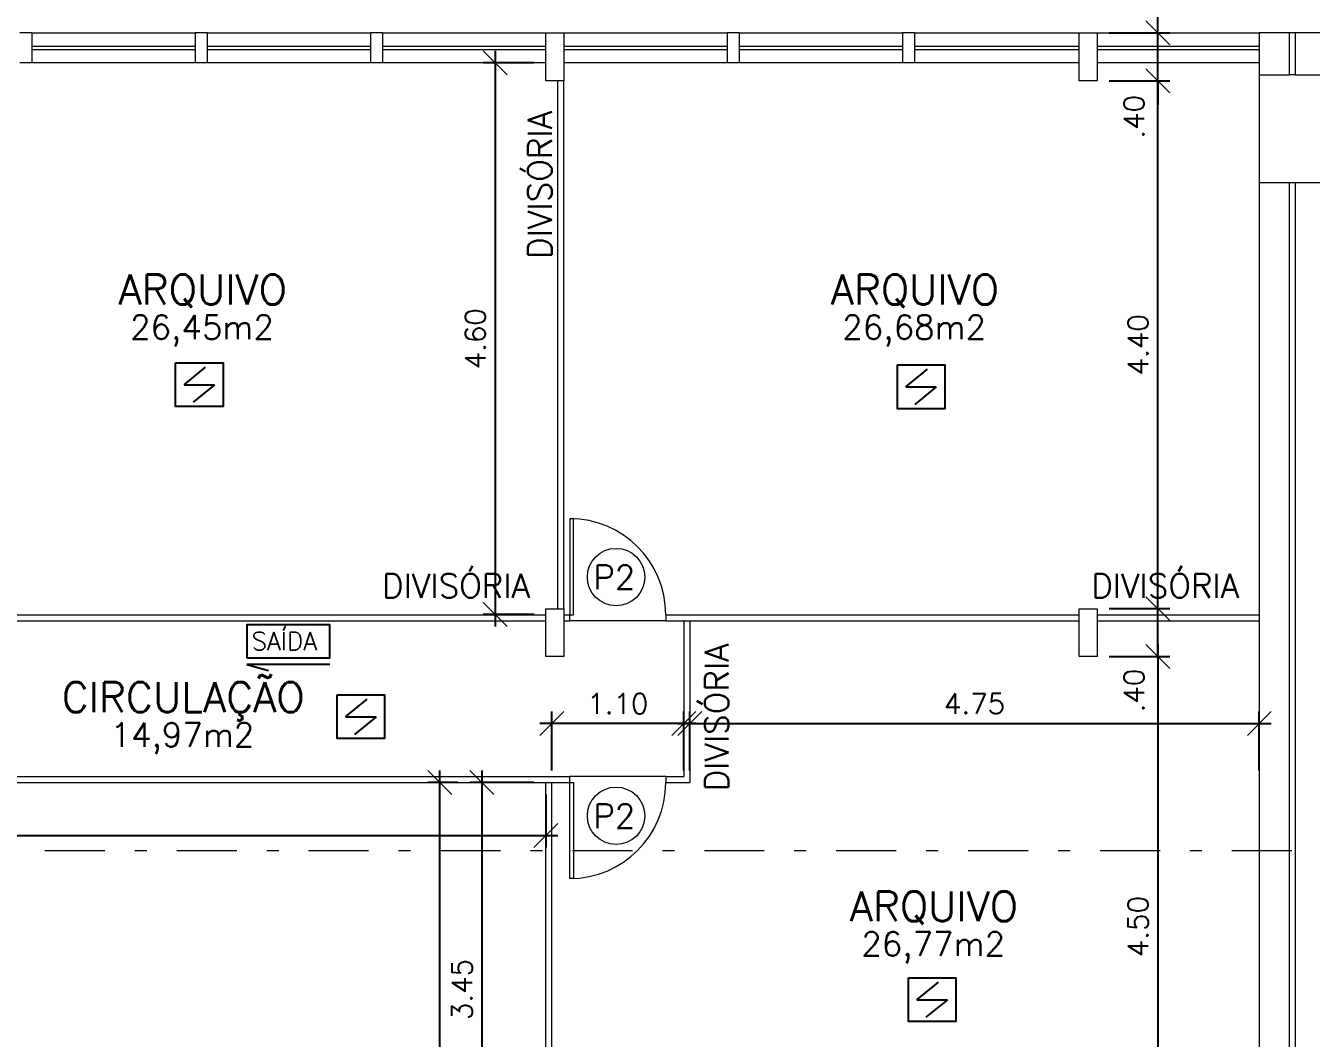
# Model space of a CAD drawing. Header units: millimetres. Extents: x 521 to 1055, y 261 to 520.
# Drawn here: x 674.97 to 685.69, y 496.34 to 504.78 of the extents above; entities that cross this region are included whole.
import ezdxf
from ezdxf.enums import TextEntityAlignment as Align

# ---------------------------------------------------------------- set-up
doc = ezdxf.new("R2010")
doc.units = ezdxf.units.MM
doc.linetypes.add('CONTINU', pattern=[0])
doc.linetypes.add('DASHDOTX2', pattern=[2, 1, -0.5, 0, -0.5])
doc.layers.add('0.1', color=8, linetype='Continuous', lineweight=13)
doc.layers.add('ppci', color=8, linetype='Continuous')
doc.styles.add('ROMANS', font='romans')
doc.styles.get("Standard").update_dxf_attribs({"font": 'romans.shx'})
doc.dimstyles.new('Fares Eng - 50', dxfattribs={"dimscale": 2, "dimtxt": 0.085, "dimasz": 0.1, "dimexe": 0.05, "dimexo": 0.05, "dimgap": 0.04, "dimtad": 1, "dimzin": 4, "dimdsep": 46, "dimtxsty": 'ROMANS', "dimblk1": 'OBLIQUE', "dimblk2": 'OBLIQUE', "dimsah": 1, "dimcen": 0.05, "dimdle": 0.05, "dimclrd": 8, "dimclre": 8, "dimclrt": 8, "dimaunit": 1, "dimadec": 0, "dimazin": 0, "dimtfac": 1, "dimtix": 1, "dimtmove": 2, "dimatfit": 0, "dimldrblk": 'OPEN90', "dimfxl": 1, "dimtolj": 1, "dimtzin": 0, "dimarcsym": 0})

# ---------------------------------------------------------------- blocks, each defined once
blk = doc.blocks.new('ÁREA')
for p in [(0.00005, 0.003762), (0, 0)]:
    blk.add_attdef('COMPARTIMENTO', text='', height=0.0025).set_placement(p, align=Align.CENTER)
at = {"color": 1}
for p in [(-0.00005, -0.003762), (-0.000099, -0.007523)]:
    blk.add_attdef('ÁREA', text='', height=0.002, dxfattribs=at).set_placement(p, align=Align.CENTER)
blk = doc.blocks.new('_OBLIQUE')
at = {"color": 0, "linetype": 'ByBlock'}
blk.add_line((-0.5, -0.5), (0.5, 0.5), dxfattribs=at)
blk = doc.blocks.new('*D187')
at = {"layer": '0.1', "color": 8, "linetype": 'CONTINU', "lineweight": -2, "transparency": 16777216}
for p, q in [((679.353, 498.567), (679.353, 499.06)), ((680.453, 498.567), (680.453, 499.06)), ((680.553, 498.96), (679.253, 498.96))]:
    blk.add_line(p, q, dxfattribs=at)
at = {"layer": 'DEFPOINTS', "color": 0, "linetype": 'CONTINU', "lineweight": -2, "transparency": 16777216}
for p in [(679.353, 498.96), (679.353, 498.467), (680.453, 498.467)]:
    blk.add_point(p, dxfattribs=at)
at = {"layer": '0.1', "color": 8, "linetype": 'CONTINU', "lineweight": -2, "transparency": 16777216, "xscale": 0.2, "yscale": 0.2, "zscale": 0.2, "rotation": 180}
blk.add_blockref('_OBLIQUE', (679.353, 498.96), dxfattribs=at)
at = {"layer": '0.1', "color": 8, "linetype": 'CONTINU', "lineweight": -2, "transparency": 16777216, "xscale": 0.2, "yscale": 0.2, "zscale": 0.2}
blk.add_blockref('_OBLIQUE', (680.453, 498.96), dxfattribs=at)
at = {"layer": '0.1', "color": 8, "linetype": 'CONTINU', "transparency": 16777216, "insert": (679.903, 499.125), "char_height": 0.17, "attachment_point": 5, "style": 'ROMANS'}
blk.add_mtext('\\A1;1.10', dxfattribs=at)
blk = doc.blocks.new('_Open90')
at = {"color": 0, "linetype": 'ByBlock', "lineweight": -2}
for p, q in [((0, 0), (-1, 0)), ((-0.5, 0.5), (0, 0)), ((0, 0), (-0.5, -0.5))]:
    blk.add_line(p, q, dxfattribs=at)
blk = doc.blocks.new('*D188')
at = {"layer": '0.1', "color": 8, "linetype": 'CONTINU', "lineweight": -2, "transparency": 16777216}
for p, q in [((680.503, 498.567), (680.503, 499.06)), ((685.253, 498.567), (685.253, 499.06)), ((680.403, 498.96), (685.353, 498.96))]:
    blk.add_line(p, q, dxfattribs=at)
at = {"layer": 'DEFPOINTS', "color": 0, "linetype": 'CONTINU', "lineweight": -2, "transparency": 16777216}
for p in [(685.253, 498.96), (680.503, 498.467), (685.253, 498.467)]:
    blk.add_point(p, dxfattribs=at)
at = {"layer": '0.1', "color": 8, "linetype": 'CONTINU', "lineweight": -2, "transparency": 16777216, "xscale": 0.2, "yscale": 0.2, "zscale": 0.2, "rotation": 180}
blk.add_blockref('_OBLIQUE', (680.503, 498.96), dxfattribs=at)
at = {"layer": '0.1', "color": 8, "linetype": 'CONTINU', "lineweight": -2, "transparency": 16777216, "xscale": 0.2, "yscale": 0.2, "zscale": 0.2}
blk.add_blockref('_OBLIQUE', (685.253, 498.96), dxfattribs=at)
at = {"layer": '0.1', "color": 8, "linetype": 'CONTINU', "transparency": 16777216, "insert": (682.878, 499.125), "char_height": 0.17, "attachment_point": 5, "style": 'ROMANS'}
blk.add_mtext('\\A1;4.75', dxfattribs=at)
blk = doc.blocks.new('*D192')
at = {"layer": '0.1', "color": 8, "linetype": 'CONTINU', "lineweight": -2, "transparency": 16777216}
for p, q in [((684.407, 499.617), (684.407, 494.917)), ((684, 499.517), (684.507, 499.517)), ((684, 495.017), (684.507, 495.017))]:
    blk.add_line(p, q, dxfattribs=at)
at = {"layer": 'DEFPOINTS', "color": 0, "linetype": 'CONTINU', "lineweight": -2, "transparency": 16777216}
for p in [(683.9, 499.517), (683.9, 495.017), (684.407, 495.017)]:
    blk.add_point(p, dxfattribs=at)
at = {"layer": '0.1', "color": 8, "linetype": 'CONTINU', "lineweight": -2, "transparency": 16777216, "xscale": 0.2, "yscale": 0.2, "zscale": 0.2}
for p, rotation in [((684.407, 499.517), 90), ((684.407, 495.017), 270)]:
    blk.add_blockref('_OBLIQUE', p, dxfattribs=dict(at, rotation=rotation))
at = {"layer": '0.1', "color": 8, "linetype": 'CONTINU', "transparency": 16777216, "insert": (684.242, 497.267), "char_height": 0.17, "attachment_point": 5, "rotation": 90, "style": 'ROMANS'}
blk.add_mtext('\\A1;4.50', dxfattribs=at)
blk = doc.blocks.new('*D196')
at = {"layer": '0.1', "color": 8, "linetype": 'CONTINU', "lineweight": -2, "transparency": 16777216}
for p, q in [((684.407, 499.917), (684.407, 500.117)), ((684, 499.917), (684.507, 499.917)), ((684.407, 499.517), (684.407, 499.917)), ((684, 499.517), (684.507, 499.517)), ((684.407, 499.517), (684.407, 499.317))]:
    blk.add_line(p, q, dxfattribs=at)
at = {"layer": 'DEFPOINTS', "color": 0, "linetype": 'CONTINU', "lineweight": -2, "transparency": 16777216}
for p in [(683.9, 499.917), (684.407, 499.917), (683.9, 499.517)]:
    blk.add_point(p, dxfattribs=at)
at = {"layer": '0.1', "color": 8, "linetype": 'CONTINU', "lineweight": -2, "transparency": 16777216, "xscale": 0.2, "yscale": 0.2, "zscale": 0.2}
for p, rotation in [((684.407, 499.917), 270), ((684.407, 499.517), 90)]:
    blk.add_blockref('_OBLIQUE', p, dxfattribs=dict(at, rotation=rotation))
at = {"layer": '0.1', "color": 8, "linetype": 'CONTINU', "transparency": 16777216, "insert": (684.207, 499.234), "char_height": 0.17, "attachment_point": 5, "rotation": 90, "style": 'ROMANS'}
blk.add_mtext('\\A1;.40', dxfattribs=at)
blk = doc.blocks.new('*D197')
at = {"layer": '0.1', "color": 8, "linetype": 'CONTINU', "lineweight": -2, "transparency": 16777216}
for p, q in [((684.407, 499.817), (684.407, 504.417)), ((684, 504.317), (684.507, 504.317)), ((684, 499.917), (684.507, 499.917))]:
    blk.add_line(p, q, dxfattribs=at)
at = {"layer": 'DEFPOINTS', "color": 0, "linetype": 'CONTINU', "lineweight": -2, "transparency": 16777216}
for p in [(683.9, 504.317), (684.407, 504.317), (683.9, 499.917)]:
    blk.add_point(p, dxfattribs=at)
at = {"layer": '0.1', "color": 8, "linetype": 'CONTINU', "lineweight": -2, "transparency": 16777216, "xscale": 0.2, "yscale": 0.2, "zscale": 0.2}
for p, rotation in [((684.407, 504.317), 90), ((684.407, 499.917), 270)]:
    blk.add_blockref('_OBLIQUE', p, dxfattribs=dict(at, rotation=rotation))
at = {"layer": '0.1', "color": 8, "linetype": 'CONTINU', "transparency": 16777216, "insert": (684.242, 502.117), "char_height": 0.17, "attachment_point": 5, "rotation": 90, "style": 'ROMANS'}
blk.add_mtext('\\A1;4.40', dxfattribs=at)
blk = doc.blocks.new('*D198')
at = {"layer": '0.1', "color": 8, "linetype": 'CONTINU', "lineweight": -2, "transparency": 16777216}
for p, q in [((684.407, 504.717), (684.407, 504.917)), ((684, 504.717), (684.507, 504.717)), ((684.407, 504.317), (684.407, 504.717)), ((684, 504.317), (684.507, 504.317)), ((684.407, 504.317), (684.407, 504.117))]:
    blk.add_line(p, q, dxfattribs=at)
at = {"layer": 'DEFPOINTS', "color": 0, "linetype": 'CONTINU', "lineweight": -2, "transparency": 16777216}
for p in [(683.9, 504.717), (684.407, 504.717), (683.9, 504.317)]:
    blk.add_point(p, dxfattribs=at)
at = {"layer": '0.1', "color": 8, "linetype": 'CONTINU', "lineweight": -2, "transparency": 16777216, "xscale": 0.2, "yscale": 0.2, "zscale": 0.2}
for p, rotation in [((684.407, 504.717), 270), ((684.407, 504.317), 90)]:
    blk.add_blockref('_OBLIQUE', p, dxfattribs=dict(at, rotation=rotation))
at = {"layer": '0.1', "color": 8, "linetype": 'CONTINU', "transparency": 16777216, "insert": (684.207, 504.017), "char_height": 0.17, "attachment_point": 5, "rotation": 90, "style": 'ROMANS'}
blk.add_mtext('\\A1;.40', dxfattribs=at)
blk = doc.blocks.new('*D285')
at = {"layer": '0.1', "color": 8, "linetype": 'CONTINU', "lineweight": -2, "transparency": 16777216}
for p, q in [((678.879, 504.567), (678.879, 499.767)), ((679.203, 504.467), (678.779, 504.467)), ((679.203, 499.867), (678.779, 499.867))]:
    blk.add_line(p, q, dxfattribs=at)
at = {"layer": 'DEFPOINTS', "color": 0, "linetype": 'CONTINU', "lineweight": -2, "transparency": 16777216}
for p in [(679.303, 504.467), (678.879, 499.867), (679.303, 499.867)]:
    blk.add_point(p, dxfattribs=at)
at = {"layer": '0.1', "color": 8, "linetype": 'CONTINU', "lineweight": -2, "transparency": 16777216, "xscale": 0.2, "yscale": 0.2, "zscale": 0.2}
for p, rotation in [((678.879, 504.467), 90), ((678.879, 499.867), 270)]:
    blk.add_blockref('_OBLIQUE', p, dxfattribs=dict(at, rotation=rotation))
at = {"layer": '0.1', "color": 8, "linetype": 'CONTINU', "transparency": 16777216, "insert": (678.714, 502.167), "char_height": 0.17, "attachment_point": 5, "rotation": 90, "style": 'ROMANS'}
blk.add_mtext('\\A1;4.60', dxfattribs=at)
blk = doc.blocks.new('*D3380')
at = {"layer": '0.1', "color": 8, "linetype": 'CONTINU', "lineweight": -2, "transparency": 16777216}
for p, q in [((678.768, 498.567), (678.768, 494.917)), ((679.203, 498.467), (678.668, 498.467)), ((679.203, 495.017), (678.668, 495.017))]:
    blk.add_line(p, q, dxfattribs=at)
at = {"layer": 'DEFPOINTS', "color": 0, "linetype": 'CONTINU', "lineweight": -2, "transparency": 16777216}
for p in [(679.303, 498.467), (678.768, 495.017), (679.303, 495.017)]:
    blk.add_point(p, dxfattribs=at)
at = {"layer": '0.1', "color": 8, "linetype": 'CONTINU', "lineweight": -2, "transparency": 16777216, "xscale": 0.2, "yscale": 0.2, "zscale": 0.2}
for p, rotation in [((678.768, 498.467), 90), ((678.768, 495.017), 270)]:
    blk.add_blockref('_OBLIQUE', p, dxfattribs=dict(at, rotation=rotation))
at = {"layer": '0.1', "color": 8, "linetype": 'CONTINU', "lineweight": -2, "transparency": 16777216, "insert": (678.603, 496.742), "char_height": 0.17, "attachment_point": 5, "rotation": 90, "style": 'ROMANS'}
blk.add_mtext('\\A1;3.45', dxfattribs=at)
blk = doc.blocks.new('*D3384')
at = {"layer": '0.1', "color": 8, "linetype": 'CONTINU', "lineweight": -2, "transparency": 16777216}
for p, q in [((678.42, 489.867), (678.42, 498.567)), ((678.568, 498.467), (678.32, 498.467)), ((678.568, 489.967), (678.32, 489.967))]:
    blk.add_line(p, q, dxfattribs=at)
at = {"layer": 'DEFPOINTS', "color": 0, "linetype": 'CONTINU', "lineweight": -2, "transparency": 16777216}
for p in [(678.42, 498.467), (678.668, 498.467), (678.668, 489.967)]:
    blk.add_point(p, dxfattribs=at)
at = {"layer": '0.1', "color": 8, "linetype": 'CONTINU', "lineweight": -2, "transparency": 16777216, "xscale": 0.2, "yscale": 0.2, "zscale": 0.2}
for p, rotation in [((678.42, 498.467), 90), ((678.42, 489.967), 270)]:
    blk.add_blockref('_OBLIQUE', p, dxfattribs=dict(at, rotation=rotation))
at = {"layer": '0.1', "color": 8, "linetype": 'CONTINU', "lineweight": -2, "transparency": 16777216, "insert": (678.255, 494.217), "char_height": 0.17, "attachment_point": 5, "rotation": 90, "style": 'ROMANS'}
blk.add_mtext('\\A1;8.50', dxfattribs=at)
blk = doc.blocks.new('*D3396')
at = {"layer": '0.1', "color": 8, "linetype": 'CONTINU', "lineweight": -2, "transparency": 16777216}
for p, q in [((668.903, 498.367), (668.903, 497.927)), ((679.303, 498.367), (679.303, 497.927)), ((668.803, 498.027), (679.403, 498.027))]:
    blk.add_line(p, q, dxfattribs=at)
at = {"layer": 'DEFPOINTS', "color": 0, "linetype": 'CONTINU', "lineweight": -2, "transparency": 16777216}
for p in [(668.903, 498.467), (679.303, 498.467), (679.303, 498.027)]:
    blk.add_point(p, dxfattribs=at)
at = {"layer": '0.1', "color": 8, "linetype": 'CONTINU', "lineweight": -2, "transparency": 16777216, "xscale": 0.2, "yscale": 0.2, "zscale": 0.2, "rotation": 180}
blk.add_blockref('_OBLIQUE', (668.903, 498.027), dxfattribs=at)
at = {"layer": '0.1', "color": 8, "linetype": 'CONTINU', "lineweight": -2, "transparency": 16777216, "xscale": 0.2, "yscale": 0.2, "zscale": 0.2}
blk.add_blockref('_OBLIQUE', (679.303, 498.027), dxfattribs=at)
at = {"layer": '0.1', "color": 8, "linetype": 'CONTINU', "lineweight": -2, "transparency": 16777216, "insert": (674.103, 498.192), "char_height": 0.17, "attachment_point": 5, "style": 'ROMANS'}
blk.add_mtext('\\A1;10.40', dxfattribs=at)

msp = doc.modelspace()

# ---------------------------------------------------------------- linework, layer by layer
at = {"layer": '0.1', "color": 8}
for p, q in [((675.01522, 504.71692), (674.91522, 504.71692)), ((675.01522, 504.71692), (676.37772, 504.71692)), ((675.01522, 504.71692), (675.01522, 504.46692)), ((676.47772, 504.71692), (676.37772, 504.71692)), ((676.37772, 504.71692), (676.37772, 504.46692)), ((676.47772, 504.71692), (677.84022, 504.71692)), ((676.47772, 504.71692), (676.47772, 504.46692)), ((677.94022, 504.71692), (677.84022, 504.71692)), ((677.84022, 504.71692), (677.84022, 504.46692)), ((677.94022, 504.71692), (679.30272, 504.71692)), ((677.94022, 504.71692), (677.94022, 504.46692)), ((679.45272, 504.71692), (680.81522, 504.71692)), ((680.91522, 504.71692), (680.81522, 504.71692)), ((680.81522, 504.71692), (680.81522, 504.46692)), ((680.91522, 504.71692), (682.27772, 504.71692)), ((680.91522, 504.71692), (680.91522, 504.46692)), ((682.37772, 504.71692), (682.27772, 504.71692)), ((682.27772, 504.71692), (682.27772, 504.46692)), ((682.37772, 504.71692), (683.75022, 504.71692)), ((682.37772, 504.71692), (682.37772, 504.46692)), ((683.90022, 504.71692), (685.25272, 504.71692)), ((675.01522, 504.60692), (676.37772, 504.60692)), ((676.37772, 504.57692), (675.01522, 504.57692)), ((676.47772, 504.60692), (677.84022, 504.60692)), ((677.84022, 504.57692), (676.47772, 504.57692)), ((677.94022, 504.60692), (679.30272, 504.60692)), ((679.30272, 504.57692), (677.94022, 504.57692)), ((679.45272, 504.60692), (680.81522, 504.60692)), ((680.81522, 504.57692), (679.45272, 504.57692)), ((680.91522, 504.60692), (682.27772, 504.60692)), ((682.27772, 504.57692), (680.91522, 504.57692)), ((682.37772, 504.60692), (683.75022, 504.60692)), ((683.75022, 504.57692), (682.37772, 504.57692)), ((683.90022, 504.60692), (685.25272, 504.60692)), ((685.25272, 504.57692), (683.90022, 504.57692)), ((675.01522, 504.46692), (674.91522, 504.46692)), ((676.37772, 504.46692), (675.01522, 504.46692)), ((676.47772, 504.46692), (676.37772, 504.46692)), ((677.84022, 504.46692), (676.47772, 504.46692)), ((677.94022, 504.46692), (677.84022, 504.46692)), ((679.30272, 504.46692), (677.94022, 504.46692)), ((680.81522, 504.46692), (679.45272, 504.46692)), ((680.91522, 504.46692), (680.81522, 504.46692)), ((682.27772, 504.46692), (680.91522, 504.46692)), ((682.37772, 504.46692), (682.27772, 504.46692)), ((683.75022, 504.46692), (682.37772, 504.46692)), ((685.25272, 504.46692), (683.90022, 504.46692)), ((680.30272, 499.81692), (679.50272, 499.81692)), ((680.30272, 498.51692), (679.50272, 498.51692))]:
    msp.add_line(p, q, dxfattribs=at)
at = {"layer": '0.1', "color": 7}
for p, q in [((685.25272, 504.71692), (685.25272, 504.36692)), ((685.50272, 504.71692), (685.25272, 504.71692)), ((685.50272, 504.71692), (685.50272, 504.36692)), ((685.55272, 504.71692), (685.55272, 504.36692)), ((685.80272, 504.71692), (685.55272, 504.71692)), ((685.25272, 504.36692), (685.50272, 504.36692)), ((685.55272, 504.36692), (685.80272, 504.36692)), ((685.50272, 503.46692), (685.25272, 503.46692)), ((685.25272, 503.46692), (685.25272, 489.71692)), ((685.50272, 503.46692), (685.50272, 489.71692)), ((685.80272, 503.46692), (685.55272, 503.46692)), ((685.55272, 503.46692), (685.55272, 489.71692))]:
    msp.add_line(p, q, dxfattribs=at)
at = {"layer": '0.1', "color": 8, "linetype": 'CONTINU'}
for p, q in [((685.55272, 504.71692), (685.50272, 504.71692)), ((685.25272, 504.36692), (685.25272, 503.46692)), ((685.55272, 504.36692), (685.50272, 504.36692)), ((679.40272, 499.91692), (679.40272, 504.31692)), ((679.45272, 499.91692), (679.45272, 504.31692)), ((685.55272, 503.46692), (685.50272, 503.46692)), ((674.40272, 499.86692), (679.30272, 499.86692)), ((679.45272, 499.86692), (679.50272, 499.86692)), ((679.50272, 499.81692), (679.50272, 499.86692)), ((680.30272, 499.86692), (680.30272, 499.81692)), ((680.30272, 499.86692), (683.75022, 499.86692)), ((683.90022, 499.86692), (685.25272, 499.86692)), ((674.40272, 499.81692), (679.30272, 499.81692)), ((679.45272, 499.81692), (679.50272, 499.81692)), ((680.30272, 499.81692), (683.75022, 499.81692)), ((680.45272, 499.81692), (680.45272, 498.51692)), ((680.50272, 499.81692), (680.50272, 498.46692)), ((683.90022, 499.81692), (685.25272, 499.81692)), ((671.05272, 498.51692), (679.50272, 498.51692)), ((671.05272, 498.46692), (679.50272, 498.46692)), ((679.30272, 495.01692), (679.30272, 498.46692)), ((679.35272, 495.01692), (679.35272, 498.46692)), ((679.50272, 498.46692), (679.50272, 498.51692)), ((680.30272, 498.51692), (680.45272, 498.51692)), ((680.30272, 498.51692), (680.30272, 498.46692)), ((680.30272, 498.46692), (680.50272, 498.46692))]:
    msp.add_line(p, q, dxfattribs=at)
at = {"layer": '0.1', "color": 8, "linetype": 'DASHDOTX2', "ltscale": 0.5}
msp.add_line((667.42476, 497.90205), (756.12641, 497.90205), dxfattribs=at)
at = {"layer": '0.1', "color": 7}
for points in [[(679.30272, 504.71692), (679.45272, 504.71692), (679.45272, 504.31692), (679.30272, 504.31692)], [(683.75022, 504.71692), (683.90022, 504.71692), (683.90022, 504.31692), (683.75022, 504.31692)], [(679.30272, 499.91692), (679.45272, 499.91692), (679.45272, 499.51692), (679.30272, 499.51692)], [(683.75022, 499.91692), (683.90022, 499.91692), (683.90022, 499.51692), (683.75022, 499.51692)]]:
    msp.add_lwpolyline(points, close=True, dxfattribs=at)
at = {"layer": '0.1', "color": 8}
for points in [[(679.50272, 499.86692), (679.53272, 499.86692), (679.53272, 500.66692), (679.50272, 500.66692)], [(679.50272, 498.46692), (679.53272, 498.46692), (679.53272, 497.66692), (679.50272, 497.66692)]]:
    msp.add_lwpolyline(points, close=True, dxfattribs=at)
for centre in [(679.8887, 500.17997), (679.8887, 498.19)]:
    msp.add_circle(centre, 0.23964, dxfattribs=at)
for centre, start, end in [((679.50272, 499.86692), 0, 90), ((679.50272, 498.46692), 270, 0)]:
    msp.add_arc(centre, 0.8, start, end, dxfattribs=at)
at = {"layer": 'ppci', "color": 10, "linetype": 'Continuous'}
for p, q in [((676.28609, 501.7841), (676.46472, 501.93042)), ((682.30579, 501.76635), (682.48442, 501.91266)), ((676.28609, 501.7841), (676.5394, 501.7841)), ((676.5394, 501.7841), (676.36077, 501.63779)), ((682.30579, 501.76635), (682.5591, 501.76635)), ((682.5591, 501.76635), (682.38047, 501.62003)), ((677.63337, 499.01546), (677.812, 499.16177)), ((677.63337, 499.01546), (677.88667, 499.01546)), ((677.88667, 499.01546), (677.70805, 498.86914)), ((682.39812, 496.65654), (682.57675, 496.80285)), ((682.39812, 496.65654), (682.65143, 496.65654)), ((682.65143, 496.65654), (682.4728, 496.51022))]:
    msp.add_line(p, q, dxfattribs=at)
at = {"layer": 'ppci', "color": 10, "linetype": 'CONTINU'}
for p, q in [((677.50199, 499.45201), (676.80797, 499.45201)), ((676.80797, 499.45201), (676.98988, 499.40094))]:
    msp.add_line(p, q, dxfattribs=at)
at = {"layer": 'ppci', "color": 10, "linetype": 'Continuous'}
for points in [[(676.21485, 501.96631), (676.61064, 501.96631), (676.61064, 501.6019), (676.21485, 501.6019)], [(682.23455, 501.94856), (682.63034, 501.94856), (682.63034, 501.58414), (682.23455, 501.58414)], [(677.56212, 499.19766), (677.95792, 499.19766), (677.95792, 498.83325), (677.56212, 498.83325)], [(682.32687, 496.83875), (682.72267, 496.83875), (682.72267, 496.47433), (682.32687, 496.47433)]]:
    msp.add_lwpolyline(points, close=True, dxfattribs=at)
at = {"layer": 'ppci', "color": 10, "linetype": 'CONTINU'}
msp.add_lwpolyline([(676.80797, 499.50694), (677.50199, 499.50694), (677.50199, 499.78175), (676.80797, 499.78175)], close=True, dxfattribs=at)

# ---------------------------------------------------------------- block references
at = {"layer": '0.1', "color": 8}
ref = msp.add_blockref('ÁREA', (676.44147, 502.45177), dxfattribs=dict(at, xscale=133.3333333333333, yscale=133.3333333333333, zscale=133.3333333333333))
ref.add_attrib('COMPARTIMENTO', 'ARQUIVO', dxfattribs={"layer": '0', "color": 3, "height": 0.25}).set_placement((676.44147, 502.45177), align=Align.CENTER)
ref.add_attrib('ÁREA', '26,45m2', dxfattribs={"layer": '0', "color": 1, "height": 0.2}).set_placement((676.43484, 502.16381), align=Align.CENTER)
ref = msp.add_blockref('ÁREA', (682.38096, 502.45177), dxfattribs=dict(at, xscale=133.3333333333333, yscale=133.3333333333333, zscale=133.3333333333333))
ref.add_attrib('COMPARTIMENTO', 'ARQUIVO', dxfattribs={"layer": '0', "color": 3, "height": 0.25}).set_placement((682.38096, 502.45177), align=Align.CENTER)
ref.add_attrib('ÁREA', '26,68m2', dxfattribs={"layer": '0', "color": 1, "height": 0.2}).set_placement((682.37433, 502.16381), align=Align.CENTER)
ref = msp.add_blockref('ÁREA', (676.27884, 499.05443), dxfattribs=dict(at, xscale=133.3333333333333, yscale=133.3333333333333, zscale=133.3333333333333))
ref.add_attrib('COMPARTIMENTO', 'CIRCULAÇÃO', dxfattribs={"layer": '0', "color": 3, "height": 0.25}).set_placement((676.27884, 499.05443), align=Align.CENTER)
ref.add_attrib('ÁREA', '14,97m2', dxfattribs={"layer": '0', "color": 1, "height": 0.2}).set_placement((676.27221, 498.76648), align=Align.CENTER)
ref = msp.add_blockref('ÁREA', (682.53965, 497.31046), dxfattribs=dict(at, xscale=133.3333333333333, yscale=133.3333333333333, zscale=133.3333333333333))
ref.add_attrib('COMPARTIMENTO', 'ARQUIVO', dxfattribs={"layer": '0', "color": 3, "height": 0.25}).set_placement((682.53965, 497.31046), align=Align.CENTER)
ref.add_attrib('ÁREA', '26,77m2', dxfattribs={"layer": '0', "color": 1, "height": 0.2}).set_placement((682.53302, 497.02251), align=Align.CENTER)

# ---------------------------------------------------------------- texts
for p in [(679.35149, 502.83295), (680.8275, 498.39345)]:
    msp.add_text('DIVISÓRIA', height=0.2, rotation=90, dxfattribs=at).set_placement(p)
for s, p in [('DIVISÓRIA', (677.93759, 500.00759)), ('P2', (679.6981, 500.07845)), ('DIVISÓRIA', (683.85117, 500.00759)), ('P2', (679.6981, 498.08848))]:
    msp.add_text(s, height=0.2, dxfattribs=at).set_placement(p)
at = {"layer": 'ppci', "color": 10, "text_generation_flag": 6}
msp.add_text('SAÍDA', height=0.15, rotation=180, dxfattribs=at).set_placement((676.84907, 499.57179))

# ---------------------------------------------------------------- dimensions: what is measured, and where the dimension line sits
at = {"layer": '0.1', "color": 8, "linetype": 'CONTINU'}
for base, p1, p2, picture, middle in [((684.40736, 504.71692), (683.90022, 504.31692), (683.90022, 504.71692), '*D198', (684.20736, 504.01719)), ((684.40736, 499.91692), (683.90022, 499.51692), (683.90022, 499.91692), '*D196', (684.20736, 499.23447))]:
    dim = msp.add_linear_dim(base=base, p1=p1, p2=p2, angle=90, dimstyle='Fares Eng - 50', dxfattribs=at)
    dim.commit()
    dim.dimension.update_dxf_attribs({"geometry": picture, "text_midpoint": middle, "dimtype": 160})
for base, p1, p2, picture, middle in [((678.87882, 499.86692), (679.30272, 504.46692), (679.30272, 499.86692), '*D285', (678.71382, 502.16692)), ((684.40736, 504.31692), (683.90022, 499.91692), (683.90022, 504.31692), '*D197', (684.24236, 502.11692)), ((684.40736, 495.01692), (683.90022, 499.51692), (683.90022, 495.01692), '*D192', (684.24236, 497.26692))]:
    dim = msp.add_linear_dim(base=base, p1=p1, p2=p2, angle=90, dimstyle='Fares Eng - 50', dxfattribs=at)
    dim.commit()
    dim.dimension.update_dxf_attribs({"geometry": picture, "text_midpoint": middle})
for base, p1, p2, picture, middle in [((679.35272, 498.96013), (680.45272, 498.46692), (679.35272, 498.46692), '*D187', (679.90272, 499.12513)), ((685.25272, 498.96013), (680.50272, 498.46692), (685.25272, 498.46692), '*D188', (682.87772, 499.12513))]:
    dim = msp.add_linear_dim(base=base, p1=p1, p2=p2, dimstyle='Fares Eng - 50', dxfattribs=at)
    dim.commit()
    dim.dimension.update_dxf_attribs({"geometry": picture, "text_midpoint": middle})
at = {"layer": '0.1', "color": 8, "linetype": 'CONTINU', "lineweight": -2}
for base, p1, p2, picture, middle in [((678.41954, 498.46692), (678.66786, 489.96692), (678.66786, 498.46692), '*D3384', (678.25454, 494.21692)), ((678.76786, 495.01692), (679.30272, 498.46692), (679.30272, 495.01692), '*D3380', (678.60286, 496.74192))]:
    dim = msp.add_linear_dim(base=base, p1=p1, p2=p2, angle=90, dimstyle='Fares Eng - 50', dxfattribs=at)
    dim.commit()
    dim.dimension.update_dxf_attribs({"geometry": picture, "text_midpoint": middle})
dim = msp.add_linear_dim(base=(679.30272, 498.02747), p1=(668.90272, 498.46692), p2=(679.30272, 498.46692), dimstyle='Fares Eng - 50', dxfattribs=at)
dim.commit()
dim.dimension.update_dxf_attribs({"geometry": '*D3396', "text_midpoint": (674.10272, 498.19247)})

doc.saveas('drawing.dxf')
